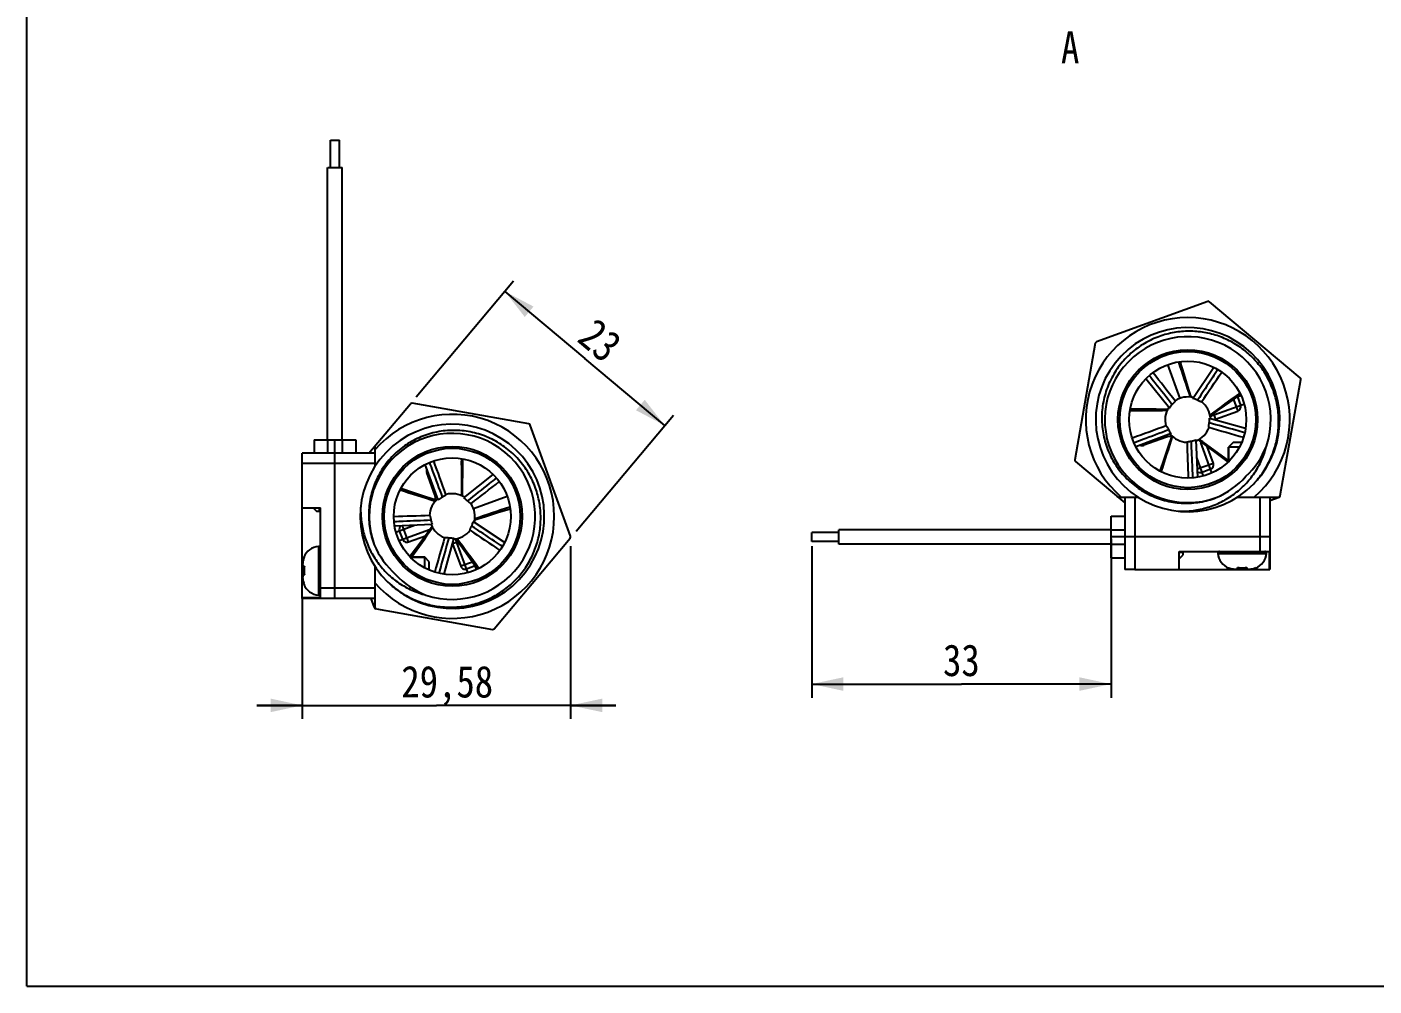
# Model space of a CAD drawing. Header units: millimetres. Extents: x 0 to 297, y 0 to 210.
# Drawn here: x 0 to 148.5, y 0 to 105.7 of the extents above; entities that cross this region are included whole.
import ezdxf

# ---------------------------------------------------------------- set-up
doc = ezdxf.new("R2010")
doc.units = ezdxf.units.MM
doc.header["$LTSCALE"] = 16.335
doc.layers.get('0').update_dxf_attribs({"linetype": 'CONTINUOUS'})
doc.layers.add('02___PRT_ALL_AXES', color=7, linetype='CONTINUOUS')
doc.layers.add('03___PRT_ALL_CURVES', color=7, linetype='CONTINUOUS')
doc.styles.get("Standard").update_dxf_attribs({"font": 'txt', "width": 0.85})
doc.dimstyles.new('DIMSTYLE_1', dxfattribs={"dimtxt": 3.5, "dimasz": 3.5, "dimexe": 0.18, "dimexo": 0.0625, "dimgap": 0.09, "dimtad": 1, "dimdsep": 46, "dimtxsty": 'Standard', "dimblk": '_FILLED', "dimblk1": '_FILLED', "dimblk2": '_FILLED', "dimcen": 0.09, "dimadec": 0, "dimazin": 0, "dimtp": 0.01, "dimtm": 0.01, "dimtfac": 1, "dimtofl": 0, "dimtmove": 0, "dimatfit": 3, "dimldrblk": '_FILLED', "dimfxl": 0, "dimtolj": 1, "dimarcsym": 0})

# ---------------------------------------------------------------- blocks, each defined once
blk = doc.blocks.new('_FILLED')
at = {"color": 0, "linetype": 'ByBlock'}
blk.add_solid([(0, 0), (-1, 0.214), (-1, -0.214)], dxfattribs=at)
blk = doc.blocks.new('*D2')
at = {"color": 2, "linetype": 'Continuous'}
for p, q in [((59.93, 48.48), (59.93, 29.44)), ((30.35, 42.88), (30.35, 29.44)), ((30.35, 30.94), (25.35, 30.94)), ((25.35, 30.94), (45.14, 30.94)), ((64.93, 30.94), (45.14, 30.94)), ((59.93, 30.94), (64.93, 30.94))]:
    blk.add_line(p, q, dxfattribs=at)
at = {"color": 2, "linetype": 'Continuous', "xscale": 3.5, "yscale": 3.5, "zscale": 3.5}
blk.add_blockref('_FILLED', (30.35, 30.94), dxfattribs=at)
at = {"color": 2, "linetype": 'Continuous', "xscale": 3.5, "yscale": 3.5, "zscale": 3.5, "rotation": 180}
blk.add_blockref('_FILLED', (59.93, 30.94), dxfattribs=at)
at = {"color": 2, "linetype": 'Continuous', "insert": (46.33, 35.31), "char_height": 3.5, "width": 14.875, "attachment_point": 2, "line_spacing_factor": 0.9}
blk.add_mtext('29,58', dxfattribs=at)
blk = doc.blocks.new('*D3')
at = {"color": 2, "linetype": 'Continuous'}
for p, q in [((119.51, 49.3), (119.51, 31.79)), ((86.51, 48.5), (86.51, 31.79)), ((86.51, 33.29), (103.01, 33.29)), ((119.51, 33.29), (103.01, 33.29))]:
    blk.add_line(p, q, dxfattribs=at)
at = {"color": 2, "linetype": 'Continuous', "xscale": 3.5, "yscale": 3.5, "zscale": 3.5, "rotation": 180}
blk.add_blockref('_FILLED', (86.51, 33.29), dxfattribs=at)
at = {"color": 2, "linetype": 'Continuous', "xscale": 3.5, "yscale": 3.5, "zscale": 3.5}
blk.add_blockref('_FILLED', (119.51, 33.29), dxfattribs=at)
at = {"color": 2, "linetype": 'Continuous', "insert": (103.01, 37.67), "char_height": 3.5, "width": 5.95, "attachment_point": 2, "line_spacing_factor": 0.9}
blk.add_mtext('33', dxfattribs=at)
blk = doc.blocks.new('*D6')
at = {"color": 2, "linetype": 'Continuous'}
for p, q in [((42.91, 64.94), (53.65, 77.73)), ((52.68, 76.58), (61.49, 69.19)), ((70.3, 61.8), (61.49, 69.19)), ((60.53, 50.15), (71.27, 62.95))]:
    blk.add_line(p, q, dxfattribs=at)
at = {"color": 2, "linetype": 'Continuous', "xscale": 3.5, "yscale": 3.5, "zscale": 3.5}
for p, rotation in [((52.68, 76.58), 140), ((70.3, 61.8), 320)]:
    blk.add_blockref('_FILLED', p, dxfattribs=dict(at, rotation=rotation))
at = {"color": 2, "linetype": 'Continuous', "insert": (64.31, 72.54), "char_height": 3.5, "width": 5.95, "attachment_point": 2, "rotation": 320, "line_spacing_factor": 0.9}
blk.add_mtext('23', dxfattribs=at)

msp = doc.modelspace()

# ---------------------------------------------------------------- linework, layer by layer
at = {"color": 7, "linetype": 'Continuous'}
for p, q in [((0, 0), (0, 210)), ((130.161, 75.476), (117.9, 71.014)), ((140.354, 67.055), (130.358, 75.442)), ((117.771, 70.861), (115.506, 58.011)), ((126.945, 68.808), (126.949, 68.795)), ((125.934, 63.699), (123.354, 66.95)), ((124.131, 67.626), (124.142, 67.613)), ((128.535, 64.758), (130.83, 68.217)), ((131.28, 67.971), (131.271, 67.956)), ((138.165, 54.068), (140.422, 66.867)), ((133.706, 65.376), (133.698, 65.37)), ((37.706, 58.729), (42.27, 64.169)), ((55.308, 61.972), (42.458, 64.238)), ((130.834, 62.951), (134.161, 64.162)), ((132.592, 64.373), (133.787, 65.212)), ((133.007, 64.664), (133.474, 63.38)), ((133.426, 64.959), (133.819, 65.102)), ((133.431, 64.961), (133.773, 64.021)), ((121.592, 63.438), (121.609, 63.438)), ((123.082, 63.594), (121.622, 63.618)), ((130.346, 62.612), (134.345, 61.498)), ((130.834, 62.951), (131.005, 62.481)), ((131.005, 62.481), (133.474, 63.38)), ((59.924, 49.582), (55.461, 61.843)), ((126.138, 60.898), (122.249, 59.449)), ((134.25, 60.994), (134.241, 60.996)), ((31.65, 60.229), (31.65, 58.729)), ((31.65, 60.229), (36.25, 60.229)), ((33.15, 60.229), (33.15, 58.729)), ((33.95, 42.729), (33.95, 60.229)), ((34.75, 60.229), (34.75, 58.729)), ((36.25, 60.229), (36.25, 58.729)), ((38.35, 59.425), (38.35, 57.272)), ((121.845, 60.397), (121.856, 60.4)), ((122.029, 59.913), (122.044, 59.918)), ((123.137, 59.618), (123.086, 59.761)), ((125.607, 60.517), (123.137, 59.618)), ((125.607, 60.517), (125.55, 60.674)), ((128.865, 60.227), (129.041, 56.079)), ((129.416, 59.911), (129.477, 59.933)), ((130.633, 56.568), (129.416, 59.911)), ((130.785, 57.612), (130.108, 59.47)), ((132.964, 59.903), (132.464, 59.403)), ((133.635, 59.403), (132.464, 59.403)), ((132.464, 59.403), (132.464, 57.841)), ((133.892, 59.903), (132.964, 59.903)), ((134.114, 60.494), (134.097, 60.499)), ((135.029, 59.403), (134.802, 59.403)), ((135.001, 59.866), (135.149, 59.718)), ((38.35, 58.729), (30.35, 58.729)), ((47.885, 58.152), (47.885, 58.134)), ((48.042, 56.661), (48.065, 58.121)), ((125.356, 58.153), (124.883, 56.772)), ((129.693, 56.226), (128.948, 58.272)), ((131.234, 58.635), (132.401, 57.758)), ((30.35, 42.729), (30.35, 57.61)), ((38.35, 57.61), (30.35, 57.61)), ((45.345, 53.605), (43.896, 57.494)), ((44.065, 56.606), (44.208, 56.658)), ((44.964, 54.136), (44.065, 56.606)), ((44.36, 57.714), (44.366, 57.699)), ((44.844, 57.898), (44.848, 57.888)), ((115.574, 57.823), (121.014, 53.258)), ((130.785, 57.612), (129.004, 56.964)), ((130.486, 56.971), (129.546, 56.629)), ((132.464, 56.444), (132.464, 56.192)), ((48.146, 53.809), (51.398, 56.389)), ((52.074, 55.612), (52.06, 55.601)), ((128.015, 55.989), (128.015, 56.001)), ((128.532, 56.014), (128.532, 56.027)), ((42.601, 54.387), (41.219, 54.86)), ((44.964, 54.136), (45.121, 54.194)), ((120.318, 53.903), (122.471, 53.903)), ((121.014, 53.903), (121.014, 45.903)), ((122.133, 53.903), (122.133, 45.903)), ((133.456, 53.903), (137.968, 53.903)), ((135.895, 53.903), (135.895, 47.903)), ((137.014, 53.903), (137.014, 45.903)), ((138.028, 53.864), (137.014, 53.495)), ((30.35, 52.729), (32.35, 52.729)), ((31.55, 52.729), (31.95, 52.329)), ((32.25, 52.329), (31.95, 52.329)), ((32.25, 52.329), (32.25, 52.729)), ((32.35, 42.729), (32.35, 52.729)), ((53.255, 52.798), (53.243, 52.794)), ((40.436, 51.728), (40.449, 51.728)), ((40.461, 51.211), (40.474, 51.212)), ((44.674, 50.878), (40.527, 50.702)), ((40.674, 50.05), (42.72, 50.795)), ((42.06, 48.959), (41.412, 50.739)), ((49.205, 51.208), (52.664, 48.913)), ((119.514, 51.803), (121.014, 51.803)), ((119.514, 47.203), (119.514, 51.803)), ((41.016, 49.111), (44.358, 50.327)), ((41.419, 49.257), (41.077, 50.197)), ((42.06, 48.959), (43.918, 49.635)), ((44.358, 50.327), (44.38, 50.266)), ((47.06, 49.397), (45.946, 45.398)), ((51.502, 39.39), (59.889, 49.385)), ((119.514, 50.303), (121.014, 50.303)), ((137.014, 49.503), (119.514, 49.503)), ((32.128, 48.467), (32.128, 43.092)), ((43.082, 48.509), (42.205, 47.342)), ((47.399, 48.909), (46.929, 48.738)), ((46.929, 48.738), (47.827, 46.269)), ((48.609, 45.583), (47.399, 48.909)), ((52.418, 48.463), (52.403, 48.473)), ((119.514, 48.703), (121.014, 48.703)), ((127.014, 47.903), (137.014, 47.903)), ((127.014, 45.903), (127.014, 47.903)), ((127.414, 47.803), (127.014, 47.803)), ((127.414, 47.803), (127.414, 47.503)), ((131.276, 47.681), (136.651, 47.681)), ((136.936, 47.903), (136.936, 45.903)), ((30.382, 46.279), (30.59, 46.279)), ((30.388, 46.779), (30.389, 46.782)), ((30.402, 46.779), (30.388, 46.779)), ((30.517, 47.279), (30.567, 47.279)), ((38.35, 46.287), (38.35, 41.775)), ((40.892, 47.279), (40.64, 47.279)), ((43.85, 47.279), (42.288, 47.279)), ((44.35, 46.779), (43.85, 47.279)), ((43.85, 46.108), (43.85, 47.279)), ((44.35, 45.851), (44.35, 46.779)), ((49.112, 46.736), (47.827, 46.269)), ((49.408, 46.312), (48.468, 45.97)), ((48.82, 47.151), (49.66, 45.956)), ((49.549, 45.925), (49.406, 46.317)), ((49.823, 46.037), (49.817, 46.046)), ((119.514, 47.203), (121.014, 47.203)), ((127.014, 47.103), (127.414, 47.503)), ((132.464, 46.07), (132.464, 46.12)), ((133.464, 45.935), (133.464, 46.142)), ((134.464, 46.142), (134.464, 45.935)), ((135.464, 46.12), (135.464, 46.07)), ((30.59, 45.279), (30.382, 45.279)), ((30.402, 44.779), (30.388, 44.779)), ((30.389, 44.777), (30.388, 44.779)), ((43.85, 44.714), (43.85, 44.941)), ((44.313, 44.742), (44.165, 44.594)), ((44.942, 45.629), (44.947, 45.646)), ((45.441, 45.493), (45.444, 45.502)), ((122.133, 45.903), (137.014, 45.903)), ((132.964, 45.941), (132.961, 45.942)), ((132.964, 45.955), (132.964, 45.941)), ((134.964, 45.955), (134.964, 45.941)), ((134.966, 45.942), (134.964, 45.941)), ((30.567, 44.279), (30.517, 44.279)), ((38.35, 43.848), (32.35, 43.848)), ((32.35, 42.807), (30.35, 42.807)), ((38.35, 42.729), (30.35, 42.729)), ((38.311, 41.716), (37.942, 42.729)), ((38.516, 41.578), (51.314, 39.321)), ((0, 0), (297, 0))]:
    msp.add_line(p, q, dxfattribs=at)
for points in [[(128.355, 64.908), (127.977, 66.088), (127.554, 67.438), (127.125, 68.834)], [(130.433, 62.829), (131.439, 63.553), (132.592, 64.373)], [(125.736, 63.574), (124.497, 63.579), (123.082, 63.594)], [(126.196, 60.671), (125.807, 59.494), (125.356, 58.153)], [(129.098, 60.211), (130.098, 59.478), (131.234, 58.635)], [(48.022, 54.007), (48.027, 55.246), (48.042, 56.661)], [(45.119, 53.548), (43.942, 53.936), (42.601, 54.387)], [(49.355, 51.388), (50.536, 51.766), (51.886, 52.189), (53.281, 52.618)], [(44.658, 50.645), (43.925, 49.645), (43.082, 48.509)], [(47.277, 49.31), (48.001, 48.304), (48.82, 47.151)]]:
    msp.add_lwpolyline(points, dxfattribs=at)
for centre in [(127.964, 62.439), (46.886, 51.779)]:
    msp.add_circle(centre, 7.7, dxfattribs=at)
for centre, radius, start, end in [((130.23, 75.289), 0.2, 50, 110), ((127.964, 62.439), 11.248, 310.63724, 229.36276), ((127.964, 62.439), 10.15, 316.891, 315.71429), ((127.964, 62.439), 9.15, 341.42857, 290), ((117.968, 70.826), 0.2, 110, 170), ((311.455, 128.221), 193.84, 197.85258, 199.05925), ((-488.248, -411.708), 777.669, 37.759553, 38.050476), ((-514.472, 502.7), 778.968, 325.759762, 326.051493), ((140.225, 66.901), 0.2, 350, 50), ((247.236, -91.755), 193.853, 125.85198, 127.05922), ((42.423, 64.041), 0.2, 80, 140), ((128.054, 62.372), 2.501, 135.84682, 147.95087), ((127.964, 62.439), 2.5, 75.48471, 124.02078), ((128.861, 65.822), 1, 237.98709, 254.3457), ((127.928, 62.332), 2.501, 63.84682, 75.95087), ((127.964, 62.439), 2.5, 3.48408, 52.02078), ((133.303, 63.85), 0.5, 290, 20), ((46.886, 51.779), 11.248, 220.63724, 139.36276), ((122.103, 257.304), 193.867, 269.85393, 271.05913), ((127.964, 62.439), 2.5, 147.37376, 196.02078), ((127.851, 62.44), 2.501, 351.84682, 3.95087), ((131.347, 61.542), 1.5, 110, 127.36781), ((131.347, 61.542), 1, 110, 114.00882), ((46.886, 51.779), 10.15, 226.891, 225.71429), ((46.886, 51.779), 9.15, 251.42857, 200), ((55.273, 61.775), 0.2, 20, 80), ((388.664, -670.63), 778.198, 109.759639, 110.050872), ((128.055, 62.504), 2.501, 207.84682, 219.95087), ((127.964, 62.439), 2.5, 291.48471, 340.02078), ((347.817, 808.314), 777.755, 253.759568, 254.0505), ((38.55, 59.425), 0.2, 140, 180), ((122.966, 60.088), 0.5, 244.62248, 290), ((-59.225, 117.097), 193.919, 341.84914, 343.05908), ((125.949, 59.577), 1, 77.98322, 110), ((127.964, 62.439), 2.5, 219.484, 268.02078), ((905.578, 83.844), 778.062, 181.759616, 182.050776), ((127.93, 62.546), 2.501, 279.84682, 291.95087), ((18.38, -98.355), 193.498, 53.87216, 55.05985), ((130.825, 60.424), 1.5, 196.69731, 200), ((128.216, 62.81), 9.039, 312.91194, 338.68764), ((241.752, 57.64), 193.867, 179.85393, 181.05913), ((115.703, 57.976), 0.2, 170, 230), ((44.535, 56.777), 0.5, 154.62248, 200), ((-686.183, -208.921), 778.198, 19.759639, 20.050872), ((129.375, 57.099), 0.5, 222.95549, 290), ((130.315, 57.441), 0.5, 290, 20), ((-427.26, 667.991), 777.669, 307.759553, 308.050476), ((127.599, 62.177), 9.039, 292.74028, 318.51729), ((101.544, 238.968), 193.919, 251.84914, 253.05908), ((46.886, 51.779), 2.5, 129.484, 178.02078), ((44.024, 53.794), 1, 347.98322, 20), ((46.951, 51.688), 2.501, 117.84682, 129.95087), ((46.886, 51.779), 2.5, 57.37376, 106.02078), ((46.819, 51.689), 2.501, 45.84682, 57.95087), ((120.318, 54.103), 0.2, 230, 270), ((137.968, 54.103), 0.2, 270, 350), ((137.959, 54.051), 0.2, 290, 350), ((46.886, 51.779), 2.5, 345.48471, 34.02078), ((112.668, -131.712), 193.84, 107.85258, 109.05925), ((68.292, -725.835), 778.062, 91.759616, 92.050776), ((41.547, 50.368), 0.5, 132.95549, 200), ((-113.907, 161.364), 193.498, 323.87216, 325.05985), ((46.993, 51.813), 2.501, 189.84682, 201.95087), ((46.886, 51.779), 2.5, 201.48471, 250.02078), ((46.78, 51.815), 2.501, 333.84682, 345.95087), ((50.269, 50.882), 1, 147.98709, 164.3457), ((41.889, 49.428), 0.5, 200, 290), ((44.871, 48.918), 1.5, 106.69731, 110), ((792.761, -168.074), 777.755, 163.759568, 164.0505), ((46.887, 51.892), 2.501, 261.84682, 273.95087), ((46.886, 51.779), 2.5, 273.48408, 322.02078), ((45.989, 48.396), 1.5, 20, 37.36781), ((-107.307, -67.493), 193.853, 35.85198, 37.05922), ((487.147, 694.215), 778.968, 235.759762, 236.051493), ((59.736, 49.514), 0.2, 320, 20), ((32.35, 46.479), 2, 96.37937, 156.42182), ((32.15, 48.268), 0.2, 0, 96.37937), ((46.624, 52.144), 9.039, 202.74028, 228.51729), ((45.989, 48.396), 1, 20, 24.00882), ((131.475, 47.703), 0.2, 90, 186.37937), ((133.264, 47.903), 2, 186.37937, 246.42182), ((134.664, 47.903), 2, 293.57818, 353.62063), ((136.453, 47.703), 0.2, 353.62063, 90), ((32.402, 46.429), 2.043, 155.39313, 155.69498), ((48.297, 46.44), 0.5, 200, 290), ((133.314, 47.955), 2.043, 245.39313, 245.69498), ((134.613, 47.955), 2.043, 294.30501, 294.60687), ((47.257, 51.527), 9.039, 222.91194, 248.68764), ((32.35, 45.079), 2, 203.57818, 263.62063), ((32.402, 45.13), 2.043, 204.30501, 204.60687), ((32.15, 43.291), 0.2, 263.62063, 360), ((38.499, 41.784), 0.2, 200, 260), ((38.55, 41.775), 0.2, 180, 260), ((51.349, 39.518), 0.2, 260, 320)]:
    msp.add_arc(centre, radius, start, end, dxfattribs=at)
for points, knots in [([(124.65, 71.543), (124.075, 71.322), (123.242, 70.907), (122.228, 70.204), (121.286, 69.408), (120.259, 68.248), (119.473, 66.912), (119.008, 65.769), (118.656, 64.587), (118.433, 63.053), (118.528, 61.197), (118.982, 59.395), (119.778, 57.715), (120.888, 56.225), (122.041, 55.187), (123.07, 54.507), (124.161, 53.932), (125.625, 53.422), (127.161, 53.213), (128.395, 53.231), (129.62, 53.373), (130.519, 53.619), (131.093, 53.84)], [0, 0, 0, 0, 0.0624876, 0.0937677, 0.1250441, 0.1875294, 0.2500127, 0.2812921, 0.3125718, 0.3750562, 0.4375374, 0.5000185, 0.5625003, 0.6249799, 0.6874586, 0.7187362, 0.7500139, 0.8124909, 0.8749693, 0.9062452, 0.9375229, 1, 1, 1, 1]), ([(135.23, 55.352), (135.611, 55.756), (136.309, 56.629), (137.125, 58.092), (137.689, 59.67), (137.984, 61.319), (138.003, 62.994), (137.743, 64.65), (137.211, 66.238), (136.421, 67.716), (135.395, 69.041), (134.16, 70.174), (132.753, 71.083), (131.212, 71.741), (129.582, 72.129), (127.909, 72.234), (126.243, 72.052), (125.169, 71.742), (124.65, 71.543)], [0, 0, 0, 0, 0.0625014, 0.1250041, 0.1875074, 0.2500102, 0.3125112, 0.3750124, 0.4375151, 0.5000168, 0.562516, 0.6250144, 0.6875137, 0.7500127, 0.81251, 0.8750076, 0.9375034, 1, 1, 1, 1]), ([(123.727, 67.302), (123.939, 67.037), (124.783, 65.974), (125.627, 64.911), (126.26, 64.113)], [0, 0, 0, 0, 0.2500646, 1, 1, 1, 1]), ([(131.271, 67.956), (131.084, 67.674), (130.337, 66.547), (129.591, 65.421), (129.03, 64.577)], [0, 0, 0, 0, 0.2500644, 1, 1, 1, 1]), ([(126.568, 64.497), (126.569, 64.495), (126.569, 64.49), (126.565, 64.476), (126.55, 64.45), (126.524, 64.412), (126.486, 64.365), (126.44, 64.309), (126.385, 64.247), (126.324, 64.181), (126.282, 64.136), (126.26, 64.113)], [0, 0, 0, 0, 0.0116934, 0.0302299, 0.0916763, 0.1855978, 0.3092088, 0.4581774, 0.6270718, 0.8099337, 1, 1, 1, 1]), ([(126.568, 64.497), (126.567, 64.499), (126.565, 64.501), (126.564, 64.505), (126.563, 64.509), (126.564, 64.51), (126.565, 64.511)], [0, 0, 0, 0, 0.3765002, 0.6538845, 0.8473902, 1, 1, 1, 1]), ([(128.58, 64.844), (128.573, 64.833), (128.557, 64.805), (128.543, 64.776), (128.535, 64.758)], [0, 0, 0, 0, 0.3965558, 1, 1, 1, 1]), ([(129.49, 64.402), (129.489, 64.401), (129.484, 64.399), (129.469, 64.399), (129.44, 64.405), (129.396, 64.418), (129.339, 64.439), (129.271, 64.466), (129.195, 64.499), (129.114, 64.536), (129.058, 64.563), (129.03, 64.577)], [0, 0, 0, 0, 0.0116934, 0.0302299, 0.0916763, 0.1855978, 0.3092088, 0.4581774, 0.6270718, 0.8099337, 1, 1, 1, 1]), ([(129.49, 64.402), (129.491, 64.404), (129.493, 64.406), (129.497, 64.409), (129.5, 64.41), (129.502, 64.41), (129.502, 64.409)], [0, 0, 0, 0, 0.3765002, 0.6538845, 0.8473902, 1, 1, 1, 1]), ([(125.867, 63.768), (125.875, 63.758), (125.897, 63.734), (125.92, 63.712), (125.934, 63.699)], [0, 0, 0, 0, 0.3965558, 1, 1, 1, 1]), ([(130.441, 62.596), (130.429, 62.599), (130.397, 62.605), (130.365, 62.61), (130.346, 62.612)], [0, 0, 0, 0, 0.3965558, 1, 1, 1, 1]), ([(55.99, 55.093), (55.769, 55.668), (55.354, 56.501), (54.652, 57.515), (53.855, 58.457), (52.695, 59.484), (51.359, 60.27), (50.217, 60.735), (49.034, 61.088), (47.501, 61.31), (45.645, 61.215), (43.842, 60.761), (42.163, 59.965), (40.672, 58.855), (39.635, 57.703), (38.955, 56.673), (38.38, 55.582), (37.869, 54.118), (37.66, 52.582), (37.679, 51.348), (37.821, 50.123), (38.067, 49.224), (38.288, 48.65)], [0, 0, 0, 0, 0.0624876, 0.0937677, 0.1250441, 0.1875294, 0.2500127, 0.2812921, 0.3125718, 0.3750562, 0.4375374, 0.5000185, 0.5625003, 0.6249799, 0.6874586, 0.7187362, 0.7500139, 0.8124909, 0.8749693, 0.9062452, 0.9375229, 1, 1, 1, 1]), ([(122.044, 59.918), (122.361, 60.037), (123.628, 60.509), (124.894, 60.982), (125.844, 61.336)], [0, 0, 0, 0, 0.2500644, 1, 1, 1, 1]), ([(125.575, 61.747), (125.573, 61.747), (125.57, 61.746), (125.565, 61.746), (125.562, 61.746), (125.561, 61.748), (125.561, 61.749)], [0, 0, 0, 0, 0.3765002, 0.6538845, 0.8473902, 1, 1, 1, 1]), ([(125.575, 61.747), (125.577, 61.748), (125.583, 61.746), (125.591, 61.739), (125.602, 61.728), (125.622, 61.705), (125.651, 61.666), (125.674, 61.63), (125.687, 61.61)], [0, 0, 0, 0, 0.0360981, 0.0954081, 0.1816453, 0.2951382, 0.6004847, 1, 1, 1, 1]), ([(125.687, 61.61), (125.714, 61.568), (125.767, 61.478), (125.818, 61.385), (125.844, 61.336)], [0, 0, 0, 0, 0.4675408, 1, 1, 1, 1]), ([(126.051, 60.855), (126.063, 60.86), (126.093, 60.873), (126.121, 60.889), (126.138, 60.898)], [0, 0, 0, 0, 0.3965558, 1, 1, 1, 1]), ([(130.303, 61.594), (130.301, 61.595), (130.298, 61.599), (130.293, 61.613), (130.29, 61.642), (130.289, 61.688), (130.291, 61.749), (130.296, 61.822), (130.304, 61.904), (130.314, 61.993), (130.322, 62.054), (130.327, 62.085)], [0, 0, 0, 0, 0.0116933, 0.0302294, 0.0916755, 0.1855972, 0.3092083, 0.458177, 0.6270715, 0.8099335, 1, 1, 1, 1]), ([(130.303, 61.594), (130.305, 61.593), (130.308, 61.592), (130.311, 61.59), (130.313, 61.587), (130.314, 61.585), (130.313, 61.584)], [0, 0, 0, 0, 0.3765002, 0.6538844, 0.8473901, 1, 1, 1, 1]), ([(134.241, 60.996), (133.914, 61.087), (132.61, 61.45), (131.305, 61.812), (130.327, 62.085)], [0, 0, 0, 0, 0.2500645, 1, 1, 1, 1]), ([(126.953, 52.339), (127.495, 52.325), (128.584, 52.383), (130.18, 52.735), (131.698, 53.343), (133.093, 54.195), (134.324, 55.27), (135.355, 56.539), (136.151, 57.967), (136.507, 58.998), (136.637, 59.524)], [0, 0, 0, 0, 0.1250396, 0.250072, 0.3750906, 0.5000987, 0.625094, 0.7500772, 0.8750443, 1, 1, 1, 1]), ([(127.883, 59.953), (127.883, 59.951), (127.883, 59.948), (127.882, 59.944), (127.88, 59.941), (127.878, 59.94), (127.877, 59.94)], [0, 0, 0, 0, 0.3765002, 0.6538845, 0.8473902, 1, 1, 1, 1]), ([(127.883, 59.953), (127.883, 59.955), (127.886, 59.959), (127.898, 59.968), (127.925, 59.98), (127.968, 59.995), (128.027, 60.012), (128.098, 60.03), (128.178, 60.048), (128.266, 60.066), (128.327, 60.077), (128.358, 60.082)], [0, 0, 0, 0, 0.0116935, 0.0302301, 0.0916768, 0.1855982, 0.3092091, 0.4581777, 0.627072, 0.8099338, 1, 1, 1, 1]), ([(128.532, 56.027), (128.517, 56.365), (128.459, 57.717), (128.401, 59.068), (128.358, 60.082)], [0, 0, 0, 0, 0.2500644, 1, 1, 1, 1]), ([(128.879, 60.131), (128.878, 60.143), (128.874, 60.176), (128.869, 60.207), (128.865, 60.227)], [0, 0, 0, 0, 0.3965558, 1, 1, 1, 1]), ([(44.366, 57.699), (44.484, 57.382), (44.957, 56.115), (45.429, 54.849), (45.783, 53.899)], [0, 0, 0, 0, 0.2500644, 1, 1, 1, 1]), ([(39.799, 44.513), (40.203, 44.132), (41.077, 43.434), (42.54, 42.619), (44.117, 42.054), (45.767, 41.759), (47.442, 41.74), (49.097, 42), (50.686, 42.532), (52.164, 43.322), (53.488, 44.348), (54.621, 45.583), (55.53, 46.99), (56.189, 48.531), (56.576, 50.162), (56.681, 51.834), (56.499, 53.5), (56.19, 54.574), (55.99, 55.093)], [0, 0, 0, 0, 0.0625014, 0.1250041, 0.1875074, 0.2500102, 0.3125112, 0.3750124, 0.4375151, 0.5000168, 0.562516, 0.6250144, 0.6875137, 0.7500127, 0.81251, 0.8750076, 0.9375034, 1, 1, 1, 1]), ([(51.75, 56.016), (51.484, 55.804), (50.421, 54.96), (49.358, 54.116), (48.561, 53.483)], [0, 0, 0, 0, 0.2500646, 1, 1, 1, 1]), ([(45.303, 53.692), (45.307, 53.68), (45.321, 53.65), (45.336, 53.622), (45.345, 53.605)], [0, 0, 0, 0, 0.3965558, 1, 1, 1, 1]), ([(46.057, 54.056), (46.016, 54.029), (45.925, 53.976), (45.833, 53.925), (45.783, 53.899)], [0, 0, 0, 0, 0.4675408, 1, 1, 1, 1]), ([(46.194, 54.168), (46.195, 54.166), (46.193, 54.16), (46.187, 54.152), (46.176, 54.141), (46.153, 54.121), (46.113, 54.092), (46.078, 54.069), (46.057, 54.056)], [0, 0, 0, 0, 0.0360981, 0.0954081, 0.1816453, 0.2951382, 0.6004847, 1, 1, 1, 1]), ([(46.194, 54.168), (46.194, 54.17), (46.193, 54.173), (46.193, 54.178), (46.194, 54.181), (46.195, 54.182), (46.196, 54.182)], [0, 0, 0, 0, 0.3765002, 0.6538845, 0.8473902, 1, 1, 1, 1]), ([(48.216, 53.876), (48.205, 53.868), (48.182, 53.846), (48.159, 53.823), (48.146, 53.809)], [0, 0, 0, 0, 0.3965558, 1, 1, 1, 1]), ([(48.944, 53.175), (48.943, 53.174), (48.937, 53.174), (48.923, 53.179), (48.898, 53.193), (48.86, 53.219), (48.812, 53.257), (48.756, 53.303), (48.694, 53.358), (48.628, 53.419), (48.583, 53.461), (48.561, 53.483)], [0, 0, 0, 0, 0.0116934, 0.0302299, 0.0916763, 0.1855978, 0.3092088, 0.4581774, 0.6270718, 0.8099337, 1, 1, 1, 1]), ([(36.787, 52.79), (36.772, 52.248), (36.831, 51.159), (37.182, 49.563), (37.791, 48.045), (38.643, 46.65), (39.718, 45.419), (40.987, 44.388), (42.414, 43.592), (43.446, 43.236), (43.972, 43.106)], [0, 0, 0, 0, 0.1250396, 0.250072, 0.3750906, 0.5000987, 0.625094, 0.7500772, 0.8750443, 1, 1, 1, 1]), ([(48.944, 53.175), (48.946, 53.176), (48.949, 53.178), (48.953, 53.179), (48.956, 53.18), (48.958, 53.179), (48.958, 53.178)], [0, 0, 0, 0, 0.3765002, 0.6538845, 0.8473902, 1, 1, 1, 1]), ([(40.474, 51.212), (40.812, 51.226), (42.164, 51.284), (43.516, 51.342), (44.53, 51.385)], [0, 0, 0, 0, 0.2500644, 1, 1, 1, 1]), ([(44.4, 51.86), (44.398, 51.86), (44.395, 51.86), (44.391, 51.861), (44.388, 51.863), (44.388, 51.865), (44.388, 51.866)], [0, 0, 0, 0, 0.3765002, 0.6538845, 0.8473902, 1, 1, 1, 1]), ([(44.4, 51.86), (44.402, 51.86), (44.407, 51.857), (44.416, 51.845), (44.428, 51.818), (44.443, 51.775), (44.46, 51.716), (44.477, 51.646), (44.495, 51.565), (44.513, 51.477), (44.524, 51.416), (44.53, 51.385)], [0, 0, 0, 0, 0.0116935, 0.0302301, 0.0916768, 0.1855982, 0.3092091, 0.4581777, 0.627072, 0.8099338, 1, 1, 1, 1]), ([(44.578, 50.864), (44.591, 50.865), (44.623, 50.869), (44.655, 50.875), (44.674, 50.878)], [0, 0, 0, 0, 0.3965558, 1, 1, 1, 1]), ([(48.85, 50.253), (48.848, 50.254), (48.846, 50.259), (48.846, 50.275), (48.852, 50.303), (48.865, 50.347), (48.886, 50.404), (48.913, 50.472), (48.946, 50.548), (48.984, 50.629), (49.01, 50.685), (49.024, 50.713)], [0, 0, 0, 0, 0.0116934, 0.0302299, 0.0916763, 0.1855978, 0.3092088, 0.4581774, 0.6270718, 0.8099337, 1, 1, 1, 1]), ([(52.403, 48.473), (52.121, 48.659), (50.995, 49.406), (49.869, 50.152), (49.024, 50.713)], [0, 0, 0, 0, 0.2500644, 1, 1, 1, 1]), ([(49.291, 51.163), (49.28, 51.17), (49.252, 51.186), (49.223, 51.2), (49.205, 51.208)], [0, 0, 0, 0, 0.3965558, 1, 1, 1, 1]), ([(45.444, 45.502), (45.534, 45.829), (45.897, 47.134), (46.26, 48.438), (46.533, 49.416)], [0, 0, 0, 0, 0.2500645, 1, 1, 1, 1]), ([(46.041, 49.44), (46.041, 49.438), (46.039, 49.435), (46.037, 49.432), (46.035, 49.43), (46.033, 49.43), (46.032, 49.43)], [0, 0, 0, 0, 0.3765002, 0.6538844, 0.8473901, 1, 1, 1, 1]), ([(46.041, 49.44), (46.042, 49.442), (46.046, 49.445), (46.061, 49.45), (46.09, 49.453), (46.136, 49.454), (46.196, 49.452), (46.269, 49.447), (46.351, 49.439), (46.44, 49.429), (46.502, 49.421), (46.533, 49.416)], [0, 0, 0, 0, 0.0116933, 0.0302294, 0.0916755, 0.1855972, 0.3092083, 0.458177, 0.6270715, 0.8099335, 1, 1, 1, 1]), ([(47.043, 49.302), (47.047, 49.314), (47.053, 49.346), (47.057, 49.378), (47.06, 49.397)], [0, 0, 0, 0, 0.3965558, 1, 1, 1, 1]), ([(48.85, 50.253), (48.851, 50.252), (48.854, 50.25), (48.856, 50.246), (48.858, 50.243), (48.857, 50.242), (48.857, 50.241)], [0, 0, 0, 0, 0.3765002, 0.6538845, 0.8473902, 1, 1, 1, 1]), ([(30.382, 46.279), (30.376, 46.363), (30.372, 46.529), (30.38, 46.696), (30.388, 46.779)], [0, 0, 0, 0, 0.4998738, 1, 1, 1, 1]), ([(30.389, 46.782), (30.404, 46.866), (30.445, 47.032), (30.505, 47.192), (30.54, 47.27)], [0, 0, 0, 0, 0.5000086, 1, 1, 1, 1]), ([(30.402, 46.779), (30.395, 46.696), (30.39, 46.529), (30.4, 46.362), (30.409, 46.279)], [0, 0, 0, 0, 0.4998203, 1, 1, 1, 1]), ([(30.567, 47.279), (30.529, 47.2), (30.464, 47.036), (30.419, 46.866), (30.402, 46.779)], [0, 0, 0, 0, 0.4999858, 1, 1, 1, 1]), ([(30.523, 45.279), (30.511, 45.362), (30.494, 45.529), (30.485, 45.779), (30.494, 46.03), (30.511, 46.197), (30.523, 46.279)], [0, 0, 0, 0, 0.2499984, 0.5, 0.7500017, 1, 1, 1, 1]), ([(30.59, 46.279), (30.563, 46.114), (30.538, 45.779), (30.563, 45.444), (30.59, 45.279)], [0, 0, 0, 0, 0.5, 1, 1, 1, 1]), ([(132.464, 46.12), (132.543, 46.082), (132.707, 46.017), (132.878, 45.972), (132.964, 45.955)], [0, 0, 0, 0, 0.4999858, 1, 1, 1, 1]), ([(132.961, 45.942), (132.877, 45.957), (132.711, 45.997), (132.551, 46.058), (132.474, 46.093)], [0, 0, 0, 0, 0.5000086, 1, 1, 1, 1]), ([(133.464, 46.142), (133.629, 46.116), (133.964, 46.09), (134.299, 46.116), (134.464, 46.142)], [0, 0, 0, 0, 0.5, 1, 1, 1, 1]), ([(134.464, 46.076), (134.381, 46.064), (134.215, 46.046), (133.964, 46.038), (133.713, 46.046), (133.546, 46.064), (133.464, 46.076)], [0, 0, 0, 0, 0.2499984, 0.5, 0.7500017, 1, 1, 1, 1]), ([(134.964, 45.955), (135.05, 45.972), (135.22, 46.017), (135.384, 46.082), (135.464, 46.12)], [0, 0, 0, 0, 0.500014, 1, 1, 1, 1]), ([(135.454, 46.093), (135.376, 46.058), (135.216, 45.997), (135.05, 45.957), (134.966, 45.942)], [0, 0, 0, 0, 0.4999914, 1, 1, 1, 1]), ([(30.388, 44.779), (30.38, 44.862), (30.372, 45.029), (30.376, 45.196), (30.382, 45.279)], [0, 0, 0, 0, 0.5001233, 1, 1, 1, 1]), ([(30.54, 44.289), (30.505, 44.367), (30.445, 44.527), (30.404, 44.693), (30.389, 44.777)], [0, 0, 0, 0, 0.4999914, 1, 1, 1, 1]), ([(30.409, 45.279), (30.4, 45.196), (30.39, 45.03), (30.395, 44.862), (30.402, 44.779)], [0, 0, 0, 0, 0.5001768, 1, 1, 1, 1]), ([(30.402, 44.779), (30.419, 44.693), (30.464, 44.523), (30.529, 44.359), (30.567, 44.279)], [0, 0, 0, 0, 0.500014, 1, 1, 1, 1]), ([(132.964, 45.955), (133.047, 45.948), (133.214, 45.942), (133.381, 45.952), (133.464, 45.962)], [0, 0, 0, 0, 0.4998203, 1, 1, 1, 1]), ([(133.464, 45.935), (133.381, 45.929), (133.214, 45.924), (133.047, 45.932), (132.964, 45.941)], [0, 0, 0, 0, 0.4998738, 1, 1, 1, 1]), ([(134.464, 45.962), (134.547, 45.952), (134.714, 45.942), (134.881, 45.948), (134.964, 45.955)], [0, 0, 0, 0, 0.5001768, 1, 1, 1, 1]), ([(134.964, 45.941), (134.881, 45.932), (134.714, 45.924), (134.547, 45.929), (134.464, 45.935)], [0, 0, 0, 0, 0.5001233, 1, 1, 1, 1])]:
    msp.add_open_spline(points, degree=3, knots=knots, dxfattribs=at)
at = {"layer": '02___PRT_ALL_AXES', "color": 7, "linetype": 'Continuous'}
for p, q in [((33.45, 90.229), (33.45, 93.229)), ((33.451, 93.229), (34.45, 93.229)), ((34.45, 90.229), (34.45, 93.229)), ((33.15, 60.229), (33.15, 90.229)), ((33.151, 90.229), (34.75, 90.229)), ((34.75, 60.229), (34.75, 90.229)), ((132.464, 57.841), (132.464, 59.403)), ((30.35, 57.61), (30.35, 58.729)), ((132.464, 56.192), (132.464, 56.444)), ((137.014, 53.903), (137.014, 47.903)), ((86.514, 49.003), (86.514, 50.003)), ((89.514, 50.003), (86.514, 50.003)), ((89.514, 48.703), (89.514, 50.303)), ((119.514, 50.303), (89.514, 50.303)), ((89.514, 49.003), (86.514, 49.003)), ((119.514, 48.703), (89.514, 48.703)), ((40.64, 47.279), (40.892, 47.279)), ((42.288, 47.279), (43.85, 47.279)), ((122.133, 45.903), (121.014, 45.903)), ((38.35, 42.729), (32.35, 42.729))]:
    msp.add_line(p, q, dxfattribs=at)
for centre, radius in [((127.964, 62.439), 7.5), ((127.964, 62.439), 6.45), ((46.886, 51.779), 7.5), ((46.886, 51.779), 6.45)]:
    msp.add_circle(centre, radius, dxfattribs=at)
at = {"layer": '03___PRT_ALL_CURVES', "color": 4, "linetype": 'Continuous'}
for p, q in [((127.112, 64.78), (125.758, 68.5)), ((49.227, 52.631), (52.947, 53.985))]:
    msp.add_line(p, q, dxfattribs=at)

# ---------------------------------------------------------------- texts
at = {"color": 7, "linetype": 'Continuous', "insert": (113.99, 105.228), "char_height": 3.5, "width": 2.975, "attachment_point": 1, "line_spacing_factor": 0.9}
msp.add_mtext('A', dxfattribs=at)

# ---------------------------------------------------------------- dimensions: what is measured, and where the dimension line sits
at = {"color": 2, "linetype": 'Continuous'}
dim = msp.add_linear_dim(base=(70.304, 61.797), p1=(42.913, 64.935), p2=(60.532, 50.151), angle=320, dimstyle='DIMSTYLE_1', dxfattribs=at)
dim.commit()
dim.dimension.update_dxf_attribs({"geometry": '*D6', "text_midpoint": (65.166, 73.416), "dimtype": 160})
for base, p1, p2, picture, middle in [((119.514, 33.295), (86.514, 48.503), (119.514, 49.303), '*D3', (100.039, 35.92)), ((59.933, 30.937), (30.35, 42.884), (59.933, 48.479), '*D2', (38.897, 33.562))]:
    dim = msp.add_linear_dim(base=base, p1=p1, p2=p2, dimstyle='DIMSTYLE_1', dxfattribs=at)
    dim.commit()
    dim.dimension.update_dxf_attribs({"geometry": picture, "text_midpoint": middle, "dimtype": 160})

doc.saveas('drawing.dxf')
